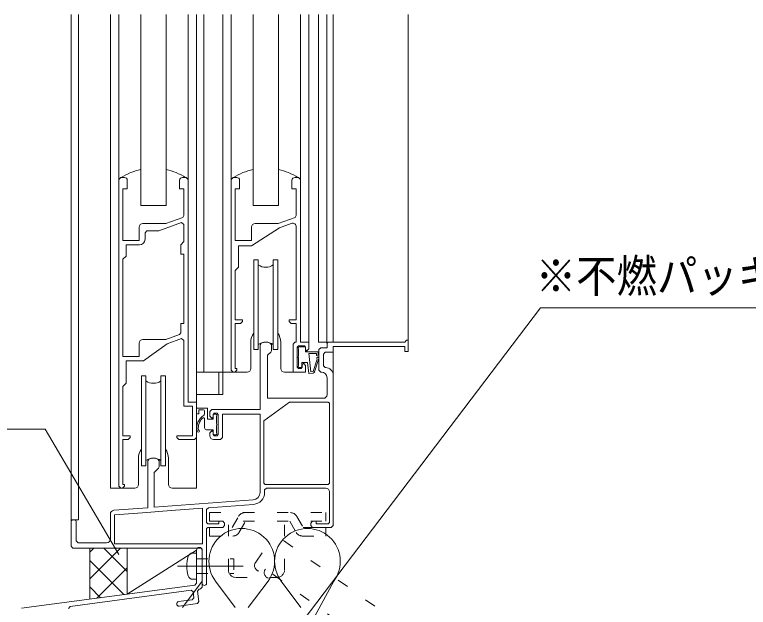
# Model space of a CAD drawing. Units: millimetres, scale not verified. Extents: x -1209 to 1209, y -852 to 852.
# Drawn here: x -413.3 to -217.4, y -531 to -372.7 of the extents above; entities that cross this region are included whole.
import ezdxf
from ezdxf.enums import TextEntityAlignment as Align

# ---------------------------------------------------------------- set-up
doc = ezdxf.new("R2010")
doc.units = ezdxf.units.MM
doc.header["$LTSCALE"] = 3
doc.linetypes.add('USER1', pattern=[3, 1, -2])
doc.linetypes.add('USER5', pattern=[17.5, 12, -2, 1.5, -2])
for name, color, linetype, lineweight in [('0-3_0-2SUNPO', 7, 'Continuous', 18), ('0-6_0-5FUKUSIZA', 3, 'Continuous', 18), ('0-9_0-8SASH', 4, 'Continuous', 18)]:
    doc.layers.add(name, color=color, linetype=linetype, lineweight=lineweight)
doc.styles.add('ＭＳ ゴシック', font='')
doc.styles.get('ＭＳ ゴシック').set_extended_font_data('MS Gothic')

msp = doc.modelspace()

# ---------------------------------------------------------------- linework, layer by layer
at = {"layer": '0-3_0-2SUNPO'}
for p, q in [((-336.275, -534.539), (-272.952, -451.032)), ((-272.952, -451.032), (-169.202, -451.032))]:
    msp.add_line(p, q, dxfattribs=at)
msp.add_lwpolyline([(-385.567, -516.886), (-405.193, -483.433), (-483.546, -483.433)], dxfattribs=at)
at = {"layer": '0-6_0-5FUKUSIZA'}
for p, q in [((-328.286, -462.882), (-328.286, -486.381)), ((-393.286, -515.182), (-393.286, -528.852)), ((-393.286, -516.303), (-392.165, -515.182)), ((-393.286, -523.374), (-385.094, -515.182)), ((-383.286, -521.452), (-389.555, -515.182)), ((-383.286, -515.182), (-383.286, -527.512)), ((-364.786, -515.782), (-383.286, -527.511)), ((-384.178, -527.631), (-393.286, -518.523)), ((-391.446, -528.605), (-383.286, -520.446)), ((-368.5, -531.033), (-363.235, -524.013)), ((-354.46, -531.033), (-359.725, -524.013)), ((-350.95, -531.033), (-345.685, -524.013)), ((-336.91, -531.034), (-342.175, -524.014)), ((-335.214, -537.098), (-328.135, -524.014)), ((-390.413, -528.467), (-393.286, -525.594))]:
    msp.add_line(p, q, dxfattribs=at)
for centre in [(-352.705, -518.748), (-335.155, -518.749)]:
    msp.add_arc(centre, 8.775, 323.12981, 216.87016, dxfattribs=at)
at = {"layer": '0-9_0-8SASH'}
for p, q in [((-398.287, -372.682), (-398.287, -508.382)), ((-396.287, -507.683), (-396.287, -372.682)), ((-387.787, -499.182), (-387.787, -372.682)), ((-385.537, -417.146), (-385.537, -372.682)), ((-379.686, -372.682), (-379.686, -423.682)), ((-372.886, -372.682), (-372.886, -423.682)), ((-367.037, -372.682), (-367.037, -417.537)), ((-364.787, -485.749), (-364.787, -372.682)), ((-362.787, -468.182), (-362.787, -372.682)), ((-357.787, -474.182), (-357.787, -372.682)), ((-355.537, -416.837), (-355.537, -372.682)), ((-349.686, -372.682), (-349.686, -423.682)), ((-342.886, -372.682), (-342.886, -423.682)), ((-337.037, -372.682), (-337.037, -417.223)), ((-334.787, -460.182), (-334.787, -372.682)), ((-332.187, -460.182), (-332.187, -372.682)), ((-329.937, -460.482), (-329.937, -372.682)), ((-328.287, -460.182), (-328.287, -372.682)), ((-308.287, -372.682), (-308.287, -459.682)), ((-385.036, -416.182), (-385.536, -416.682)), ((-385.536, -498.682), (-385.536, -416.682)), ((-385.036, -416.182), (-384.036, -416.182)), ((-383.286, -419.182), (-383.286, -416.932)), ((-367.536, -416.182), (-368.536, -416.182)), ((-367.036, -416.682), (-367.536, -416.182)), ((-367.036, -416.682), (-367.036, -476.182)), ((-355.036, -416.182), (-355.536, -416.682)), ((-355.536, -416.682), (-355.536, -467.682)), ((-355.036, -416.182), (-354.036, -416.182)), ((-353.286, -419.182), (-353.286, -416.932)), ((-339.286, -419.182), (-339.286, -416.932)), ((-337.536, -416.182), (-338.536, -416.182)), ((-337.036, -416.682), (-337.536, -416.182)), ((-337.036, -416.682), (-337.036, -460.182)), ((-384.436, -419.182), (-383.286, -419.182)), ((-384.436, -432.982), (-384.436, -419.182)), ((-368.136, -426.367), (-368.136, -419.182)), ((-354.436, -419.182), (-353.286, -419.182)), ((-354.436, -432.982), (-354.436, -419.182)), ((-338.136, -419.182), (-339.286, -419.182)), ((-338.136, -426.367), (-338.136, -419.182)), ((-379.686, -423.682), (-372.886, -423.682)), ((-349.686, -423.682), (-342.886, -423.682)), ((-368.465, -426.837), (-372.986, -428.482)), ((-368.465, -426.837), (-368.136, -426.367)), ((-338.465, -426.837), (-342.986, -428.482)), ((-338.465, -426.837), (-338.136, -426.367)), ((-372.986, -428.482), (-379.086, -428.482)), ((-374.835, -430.432), (-368.807, -428.238)), ((-368.136, -428.708), (-368.807, -428.238)), ((-368.136, -428.708), (-368.136, -433.332)), ((-342.986, -428.482), (-349.086, -428.482)), ((-342.594, -429.616), (-339.478, -428.483)), ((-380.086, -432.982), (-380.086, -429.482)), ((-378.036, -430.432), (-378.536, -430.932)), ((-378.536, -430.932), (-378.536, -432.682)), ((-378.036, -430.432), (-374.835, -430.432)), ((-350.086, -432.982), (-350.086, -429.482)), ((-342.594, -429.616), (-350.086, -434.482)), ((-338.136, -429.422), (-338.136, -439.182)), ((-384.436, -432.982), (-380.086, -432.982)), ((-350.086, -432.982), (-354.436, -432.982)), ((-383.586, -434.182), (-383.586, -437.182)), ((-383.586, -434.182), (-380.036, -434.182)), ((-368.986, -434.182), (-368.136, -433.332)), ((-368.986, -436.682), (-368.986, -434.182)), ((-353.586, -440.182), (-353.586, -434.482)), ((-350.086, -434.482), (-353.586, -434.482)), ((-368.986, -436.682), (-368.136, -436.682)), ((-368.136, -455.182), (-368.136, -436.682)), ((-384.436, -438.032), (-383.586, -437.182)), ((-384.436, -438.032), (-384.436, -463.982)), ((-348.287, -438.182), (-349.487, -438.182)), ((-349.487, -438.182), (-349.487, -462.182)), ((-348.287, -462.182), (-348.287, -438.182)), ((-344.287, -438.182), (-343.087, -438.182)), ((-344.287, -462.182), (-344.287, -438.182)), ((-343.087, -462.182), (-343.087, -438.182)), ((-354.436, -441.032), (-353.586, -440.182)), ((-338.136, -439.182), (-338.136, -440.182)), ((-338.136, -454.182), (-338.136, -440.182)), ((-354.436, -454.182), (-354.436, -441.032)), ((-354.436, -454.182), (-352.536, -454.182)), ((-352.536, -454.182), (-352.536, -454.682)), ((-340.036, -454.182), (-340.036, -454.682)), ((-338.136, -454.182), (-340.036, -454.182)), ((-368.986, -455.182), (-368.136, -455.182)), ((-368.986, -457.676), (-368.986, -455.182)), ((-354.436, -467.182), (-354.436, -455.182)), ((-354.436, -455.182), (-353.036, -455.182)), ((-353.036, -455.182), (-352.536, -454.682)), ((-340.036, -454.682), (-339.536, -455.182)), ((-338.136, -455.182), (-339.536, -455.182)), ((-338.136, -455.182), (-338.136, -460.182)), ((-369.315, -458.146), (-372.986, -459.482)), ((-369.315, -458.146), (-368.986, -457.676)), ((-372.986, -459.482), (-379.086, -459.482)), ((-372.594, -460.616), (-368.807, -459.238)), ((-368.136, -459.708), (-368.807, -459.238)), ((-368.136, -459.708), (-368.136, -470.182)), ((-350.287, -467.182), (-350.287, -460.182)), ((-342.287, -467.182), (-342.287, -460.182)), ((-338.486, -460.182), (-338.986, -460.682)), ((-338.136, -460.182), (-338.486, -460.182)), ((-337.036, -460.182), (-334.786, -460.182)), ((-334.786, -461.982), (-334.786, -460.182)), ((-329.937, -460.182), (-332.187, -460.182)), ((-329.636, -460.182), (-329.936, -460.482)), ((-309.186, -460.182), (-329.636, -460.182)), ((-308.286, -459.682), (-308.286, -462.682)), ((-380.086, -463.982), (-380.086, -460.482)), ((-372.594, -460.616), (-378.974, -465.182)), ((-348.287, -462.182), (-349.487, -462.182)), ((-347.486, -460.433), (-347.786, -460.891)), ((-347.786, -478.182), (-347.786, -460.891)), ((-344.786, -460.891), (-345.086, -460.433)), ((-344.786, -462.475), (-344.786, -460.891)), ((-344.287, -462.182), (-343.087, -462.182)), ((-338.986, -460.682), (-338.986, -468.182)), ((-337.586, -461.182), (-337.886, -461.482)), ((-337.886, -466.882), (-337.886, -461.482)), ((-335.986, -461.182), (-337.586, -461.182)), ((-337.537, -461.956), (-337.537, -463.959)), ((-335.987, -461.432), (-337.337, -461.432)), ((-335.686, -461.482), (-335.986, -461.182)), ((-335.687, -462.782), (-335.687, -461.732)), ((-335.686, -462.182), (-335.686, -461.482)), ((-335.686, -462.182), (-335.386, -462.482)), ((-335.286, -462.482), (-334.786, -461.982)), ((-331.586, -461.682), (-332.086, -462.182)), ((-332.086, -467.682), (-332.086, -462.182)), ((-331.586, -461.682), (-329.936, -461.682)), ((-329.936, -461.682), (-329.936, -460.482)), ((-309.186, -461.382), (-328.286, -461.382)), ((-328.286, -462.882), (-328.286, -461.382)), ((-309.186, -461.382), (-309.186, -462.682)), ((-384.436, -463.982), (-380.086, -463.982)), ((-344.933, -462.829), (-345.786, -463.682)), ((-345.786, -463.682), (-345.786, -475.182)), ((-344.933, -462.829), (-344.786, -462.475)), ((-335.687, -462.782), (-332.337, -462.782)), ((-335.386, -462.482), (-335.286, -462.482)), ((-334.786, -463.182), (-332.737, -463.182)), ((-334.786, -463.182), (-334.268, -468.105)), ((-332.737, -463.782), (-332.737, -463.182)), ((-332.637, -463.782), (-332.737, -463.782)), ((-332.337, -463.482), (-332.337, -462.782)), ((-330.386, -462.882), (-330.886, -463.382)), ((-330.886, -466.482), (-330.886, -463.382)), ((-330.386, -462.882), (-328.286, -462.882)), ((-308.286, -462.682), (-309.186, -462.682)), ((-383.586, -471.182), (-383.586, -465.182)), ((-383.586, -465.182), (-378.974, -465.182)), ((-337.537, -466.409), (-337.537, -464.406)), ((-335.137, -465.582), (-336.637, -465.582)), ((-336.637, -465.582), (-336.637, -466.632)), ((-336.236, -465.882), (-336.536, -466.182)), ((-336.536, -466.882), (-336.536, -466.182)), ((-336.236, -465.882), (-336.136, -465.882)), ((-335.636, -466.382), (-336.136, -465.882)), ((-334.823, -468.566), (-335.137, -465.582)), ((-333.614, -468.037), (-332.567, -464.727)), ((-333.232, -468.154), (-332.1, -464.578)), ((-354.063, -468.182), (-364.787, -468.182)), ((-358.787, -474.182), (-358.787, -468.182)), ((-355.536, -467.682), (-355.036, -468.182)), ((-354.536, -468.182), (-355.036, -468.182)), ((-354.536, -468.182), (-354.036, -467.682)), ((-354.436, -467.182), (-354.036, -467.182)), ((-351.287, -468.182), (-354.063, -468.182)), ((-354.036, -467.682), (-354.036, -467.182)), ((-341.287, -468.182), (-338.354, -468.182)), ((-338.986, -468.182), (-335.636, -468.182)), ((-337.886, -466.882), (-337.586, -467.182)), ((-337.586, -467.182), (-336.836, -467.182)), ((-336.937, -466.932), (-337.337, -466.932)), ((-336.836, -467.182), (-336.536, -466.882)), ((-335.636, -468.182), (-335.636, -466.382)), ((-333.614, -468.037), (-334.268, -468.105)), ((-332.086, -467.682), (-331.586, -468.182)), ((-331.586, -468.182), (-331.436, -468.182)), ((-330.886, -466.482), (-330.386, -466.982)), ((-330.386, -466.982), (-330.286, -466.982)), ((-379.487, -469.182), (-379.487, -493.182)), ((-378.287, -469.182), (-379.487, -469.182)), ((-378.287, -493.182), (-378.287, -469.182)), ((-374.287, -493.182), (-374.287, -469.182)), ((-374.287, -469.182), (-373.087, -469.182)), ((-373.087, -493.182), (-373.087, -469.182)), ((-368.136, -470.182), (-368.136, -471.182)), ((-333.637, -468.441), (-334.823, -468.566)), ((-329.936, -469.682), (-329.936, -474.182)), ((-328.286, -468.982), (-328.286, -509.182)), ((-384.436, -472.032), (-383.586, -471.182)), ((-384.436, -485.182), (-384.436, -472.032)), ((-368.136, -477.282), (-368.136, -471.182)), ((-357.787, -474.182), (-364.787, -474.182)), ((-345.786, -475.182), (-330.936, -475.182)), ((-368.136, -477.282), (-365.886, -477.282)), ((-367.036, -476.182), (-364.786, -476.182)), ((-365.886, -485.182), (-365.886, -477.282)), ((-361.837, -477.832), (-364.787, -477.832)), ((-364.787, -479.032), (-364.787, -477.832)), ((-364.787, -479.032), (-364.787, -477.832)), ((-361.837, -480.782), (-361.837, -477.832)), ((-339.923, -476.182), (-346.786, -481.182)), ((-339.923, -476.182), (-329.586, -476.182)), ((-329.286, -476.482), (-329.586, -476.182)), ((-329.286, -476.482), (-329.286, -497.882)), ((-364.187, -479.332), (-364.487, -479.332)), ((-364.187, -478.232), (-364.187, -479.332)), ((-362.937, -478.232), (-364.187, -478.232)), ((-362.637, -478.532), (-362.637, -479.393)), ((-360.736, -478.182), (-361.236, -478.682)), ((-361.236, -478.682), (-361.236, -479.982)), ((-361.236, -479.982), (-360.736, -480.482)), ((-360.736, -478.182), (-347.786, -478.182)), ((-360.337, -480.782), (-360.337, -479.732)), ((-360.036, -479.182), (-360.336, -479.482)), ((-360.336, -480.182), (-360.336, -479.482)), ((-360.037, -479.432), (-359.637, -479.432)), ((-360.036, -479.182), (-359.286, -479.182)), ((-359.437, -481.959), (-359.437, -479.956)), ((-358.986, -479.482), (-359.286, -479.182)), ((-358.986, -484.882), (-358.986, -479.482)), ((-347.786, -479.382), (-357.886, -479.382)), ((-357.886, -485.682), (-357.886, -479.382)), ((-347.786, -479.382), (-347.786, -500.327)), ((-362.637, -480.731), (-362.637, -483.082)), ((-360.337, -480.782), (-361.837, -480.782)), ((-360.736, -480.482), (-360.636, -480.482)), ((-360.636, -480.482), (-360.336, -480.182)), ((-346.786, -481.182), (-346.786, -497.882)), ((-360.337, -483.582), (-362.137, -483.582)), ((-360.736, -483.882), (-361.236, -484.382)), ((-360.636, -483.882), (-360.736, -483.882)), ((-360.336, -484.182), (-360.636, -483.882)), ((-360.337, -483.582), (-360.337, -484.632)), ((-359.437, -484.409), (-359.437, -482.406)), ((-383.036, -486.182), (-382.536, -485.682)), ((-370.036, -485.182), (-365.886, -485.182)), ((-364.787, -499.182), (-364.787, -485.749)), ((-361.236, -484.382), (-361.236, -485.182)), ((-360.336, -484.882), (-360.336, -484.182)), ((-360.336, -484.882), (-360.036, -485.182)), ((-360.037, -484.932), (-359.637, -484.932)), ((-359.286, -485.182), (-360.036, -485.182)), ((-359.286, -485.182), (-358.986, -484.882)), ((-384.436, -498.182), (-384.436, -486.182)), ((-384.436, -486.182), (-383.036, -486.182)), ((-369.536, -486.182), (-365.286, -486.182)), ((-380.287, -498.182), (-380.287, -491.182)), ((-377.486, -491.433), (-377.786, -491.891)), ((-374.786, -491.891), (-375.086, -491.433)), ((-372.287, -498.182), (-372.287, -491.182)), ((-378.287, -493.182), (-379.487, -493.182)), ((-377.786, -504.432), (-377.786, -491.891)), ((-374.933, -493.829), (-374.786, -493.475)), ((-374.786, -493.475), (-374.786, -491.891)), ((-374.287, -493.182), (-373.087, -493.182)), ((-376.136, -495.032), (-374.933, -493.829)), ((-376.136, -504.309), (-376.136, -495.032)), ((-385.536, -498.682), (-385.036, -499.182)), ((-384.536, -499.182), (-385.036, -499.182)), ((-384.536, -499.182), (-384.036, -498.682)), ((-384.036, -498.182), (-384.436, -498.182)), ((-384.036, -498.182), (-384.036, -498.682)), ((-371.287, -499.182), (-364.787, -499.182)), ((-346.786, -497.882), (-346.486, -498.182)), ((-329.586, -498.182), (-346.486, -498.182)), ((-330.286, -499.182), (-346.086, -499.182)), ((-329.586, -498.182), (-329.286, -497.882)), ((-329.286, -500.182), (-329.286, -508.382)), ((-349.637, -502.321), (-376.136, -504.309)), ((-349.547, -503.518), (-361.624, -504.424)), ((-377.786, -504.432), (-386.861, -505.113)), ((-379.182, -505.74), (-371.539, -505.167)), ((-363.186, -504.541), (-371.539, -505.167)), ((-363.186, -504.541), (-363.186, -514.082)), ((-361.624, -504.424), (-362.086, -504.922)), ((-362.086, -504.922), (-362.086, -508.382)), ((-387.786, -506.11), (-387.786, -512.782)), ((-379.182, -505.74), (-386.686, -506.303)), ((-386.686, -506.303), (-386.686, -514.082)), ((-396.287, -507.683), (-398.287, -507.683)), ((-398.158, -507.862), (-398.286, -508.108)), ((-398.286, -508.108), (-398.286, -514.682)), ((-396.886, -508.108), (-397.015, -507.862)), ((-396.886, -513.282), (-396.886, -508.108)), ((-362.086, -508.382), (-361.786, -508.682)), ((-357.786, -509.682), (-357.286, -509.182)), ((-357.286, -508.532), (-357.286, -509.182)), ((-333.786, -508.032), (-334.286, -508.532)), ((-334.286, -508.532), (-334.286, -509.182)), ((-334.286, -509.182), (-333.786, -509.682)), ((-333.786, -508.032), (-332.786, -508.032)), ((-332.786, -508.032), (-332.786, -508.682)), ((-332.786, -508.682), (-329.586, -508.682)), ((-329.586, -508.682), (-329.286, -508.382)), ((-328.786, -509.682), (-328.286, -509.182)), ((-361.786, -509.682), (-362.086, -509.982)), ((-362.086, -509.982), (-362.086, -517.682)), ((-357.786, -509.682), (-361.786, -509.682)), ((-333.786, -509.682), (-328.786, -509.682)), ((-396.886, -513.282), (-396.386, -513.782)), ((-398.286, -514.682), (-397.786, -515.182)), ((-363.586, -515.182), (-397.786, -515.182)), ((-396.386, -513.782), (-388.786, -513.782)), ((-363.186, -514.082), (-386.686, -514.082)), ((-365.765, -516.532), (-364.786, -516.532)), ((-364.786, -515.782), (-364.786, -524.595)), ((-364.786, -516.532), (-364.786, -523.532)), ((-363.286, -515.782), (-363.286, -525.605)), ((-362.086, -517.682), (-362.086, -522.682)), ((-362.086, -524.582), (-362.086, -522.682)), ((-365.765, -523.532), (-364.786, -523.532)), ((-365.22, -525.09), (-364.786, -524.595)), ((-411.552, -531.3), (-365.22, -525.09)), ((-398.557, -530.769), (-366.246, -526.439)), ((-365.684, -526.868), (-366.246, -526.439)), ((-365.472, -528.454), (-365.684, -526.868)), ((-364.066, -526.146), (-364.495, -526.708)), ((-364.123, -529.484), (-364.495, -526.708)), ((-364.066, -526.146), (-363.72, -526.1)), ((-363.72, -526.1), (-363.286, -525.605)), ((-365.901, -529.016), (-365.472, -528.454)), ((-398.557, -530.769), (-398.986, -531.331)), ((-369.568, -529.507), (-365.901, -529.016)), ((-369.409, -530.697), (-364.552, -530.046)), ((-364.552, -530.046), (-364.123, -529.484))]:
    msp.add_line(p, q, dxfattribs=at)
at = {"layer": '0-9_0-8SASH', "linetype": 'USER1'}
for p, q in [((-361.286, -508.032), (-361.286, -505.732)), ((-361.286, -505.732), (-330.286, -505.732)), ((-356.286, -521.032), (-356.286, -505.732)), ((-355.286, -509.682), (-353.583, -506.732)), ((-341.286, -521.032), (-341.286, -505.732)), ((-337.989, -506.732), (-336.286, -509.682)), ((-330.286, -508.032), (-330.286, -505.732)), ((-361.286, -508.032), (-330.286, -508.032)), ((-353.381, -510.982), (-351.678, -508.032)), ((-339.895, -508.032), (-338.191, -510.982)), ((-361.286, -509.682), (-355.286, -509.682)), ((-361.286, -511.982), (-361.286, -509.682)), ((-336.286, -509.682), (-330.286, -509.682)), ((-330.286, -511.982), (-330.286, -509.682)), ((-361.286, -511.982), (-355.113, -511.982)), ((-348.986, -518.924), (-343.719, -511.627)), ((-309.903, -536.032), (-343.719, -511.627)), ((-336.459, -511.982), (-330.286, -511.982)), ((-364.786, -518.032), (-354.786, -518.032)), ((-354.786, -518.032), (-354.786, -522.032)), ((-312.812, -545.032), (-348.986, -518.924)), ((-364.786, -522.032), (-354.786, -522.032)), ((-354.286, -523.032), (-343.286, -523.032))]:
    msp.add_line(p, q, dxfattribs=at)
at = {"layer": '0-9_0-8SASH', "linetype": 'USER5'}
msp.add_line((-369.886, -520.032), (-352.286, -520.032), dxfattribs=at)
at = {"layer": '0-9_0-8SASH'}
for points in [[(-368.136, -419.182), (-369.286, -419.182), (-369.286, -416.932)], [(-308.286, -459.682), (-308.686, -459.682), (-309.186, -460.182)], [(-365.286, -486.182), (-364.786, -485.682), (-364.786, -476.182)], [(-384.436, -485.182), (-382.536, -485.182), (-382.536, -485.682)], [(-370.036, -485.182), (-370.036, -485.682), (-369.536, -486.182)], [(-360.236, -486.182), (-358.386, -486.182), (-357.886, -485.682)], [(-381.287, -499.182), (-384.422, -499.182), (-387.787, -499.182)], [(-346.086, -499.182), (-346.586, -499.682), (-346.586, -500.327)], [(-357.286, -508.532), (-357.786, -508.032), (-358.786, -508.032), (-358.786, -508.682), (-361.786, -508.682)], [(-363.286, -524.582), (-363.286, -515.482), (-363.586, -515.182)]]:
    msp.add_lwpolyline(points, dxfattribs=at)
for centre, radius, start, end in [((-376.286, -429.682), 16, 102.269, 122.46199), ((-376.286, -429.682), 16, 57.53799, 77.73099), ((-346.286, -429.682), 16, 102.269, 122.46199), ((-346.286, -429.682), 16, 57.53799, 77.73099), ((-384.036, -416.932), 0.75, 0, 90), ((-368.536, -416.932), 0.75, 90, 180), ((-354.036, -416.932), 0.75, 0, 90), ((-338.536, -416.932), 0.75, 90, 180), ((-379.086, -429.482), 1, 90, 180), ((-349.086, -429.482), 1, 90, 180), ((-339.136, -429.422), 1, 0, 110), ((-380.036, -432.682), 1.5, 270, 0), ((-346.287, -436.682), 3.5, 235.14999, 304.84999), ((-346.287, -460.182), 4, 143.12999, 180), ((-346.287, -460.182), 4, 0, 36.87), ((-379.086, -460.482), 1, 90, 180), ((-346.287, -463.682), 3.5, 55.14999, 124.84999), ((-346.286, -463.182), 3, 66.42099, 113.57899), ((-337.337, -461.732), 0.3, 90, 228.18999), ((-335.987, -461.732), 0.3, 0, 90), ((-337.337, -464.182), 0.3, 131.81099, 228.189), ((-332.386, -464.488), 0.3, 342.44098, 232.95999), ((-332.637, -463.482), 0.3, 270, 0), ((-351.287, -467.182), 1, 270, 0), ((-341.287, -467.182), 1, 180, 270), ((-337.337, -466.632), 0.3, 131.81099, 270), ((-336.937, -466.632), 0.3, 270, 0), ((-333.69, -467.944), 0.5, 276.00499, 342.44398), ((-331.436, -469.682), 1.5, 0, 90), ((-330.286, -468.982), 2, 0, 90), ((-376.287, -467.682), 3.5, 235.14999, 304.84999), ((-330.936, -474.182), 1, 270, 0), ((-364.487, -479.032), 0.3, 180, 270), ((-360.705, -483.079), 4, 121.27899, 193.418), ((-362.937, -478.532), 0.3, 0, 90), ((-362.937, -479.393), 0.3, 284.48099, 0), ((-360.037, -479.732), 0.3, 90, 180), ((-359.637, -479.732), 0.3, 311.81099, 90), ((-360.705, -483.079), 3.6, 133.99599, 188.978), ((-362.973, -480.731), 0.336, 0, 134), ((-359.637, -482.182), 0.3, 311.81099, 48.189), ((-364.304, -483.938), 0.3, 193.41499, 81.73999), ((-362.137, -483.082), 0.5, 180, 270), ((-360.236, -485.182), 1, 180, 270), ((-360.037, -484.632), 0.3, 180, 270), ((-359.637, -484.632), 0.3, 270, 48.18999), ((-376.287, -491.182), 4, 143.12999, 180), ((-376.287, -491.182), 4, 0, 36.87), ((-376.287, -494.682), 3.5, 55.14999, 124.84999), ((-376.286, -494.182), 3, 66.42099, 113.57899), ((-381.287, -498.182), 1, 270, 0), ((-371.287, -498.182), 1, 180, 270), ((-330.286, -500.182), 1, 0, 90), ((-349.786, -500.327), 2, 274.28899, 360), ((-349.786, -500.327), 3.2, 274.28899, 360), ((-386.786, -506.11), 1, 94.28999, 180), ((-397.586, -508.682), 1, 55.14999, 124.84999), ((-388.786, -512.782), 1, 270, 0), ((-364.036, -515.782), 0.75, 0, 180), ((-365.765, -517.832), 1.3, 90, 163.39799), ((-358.386, -520.032), 9, 163.39799, 196.60199), ((-365.765, -522.232), 1.3, 196.601, 270), ((-362.686, -524.582), 0.6, 180, 0), ((-369.488, -530.102), 0.6, 97.633, 277.633)]:
    msp.add_arc(centre, radius, start, end, dxfattribs=at)
at = {"layer": '0-9_0-8SASH', "linetype": 'USER1'}
for centre, radius, start, end in [((-351.851, -507.732), 2, 90, 150), ((-339.721, -507.732), 2, 29.99998, 89.99998), ((-355.113, -509.982), 2, 270, 330), ((-336.459, -509.982), 2, 210, 270), ((-347.688, -519.861), 1.6, 144.181, 324.181), ((-354.286, -521.032), 2, 180, 270), ((-345.094, -521.734), 1.6, 144.181, 324.181), ((-343.286, -521.032), 2, 270, 0)]:
    msp.add_arc(centre, radius, start, end, dxfattribs=at)

# ---------------------------------------------------------------- texts
at = {"layer": '0-3_0-2SUNPO', "style": 'ＭＳ ゴシック', "width": 0.9}
msp.add_text('※不燃パッキング', height=8.791, dxfattribs=at).set_placement((-274.202, -449.527), align=Align.BOTTOM_LEFT)

doc.saveas('drawing.dxf')
